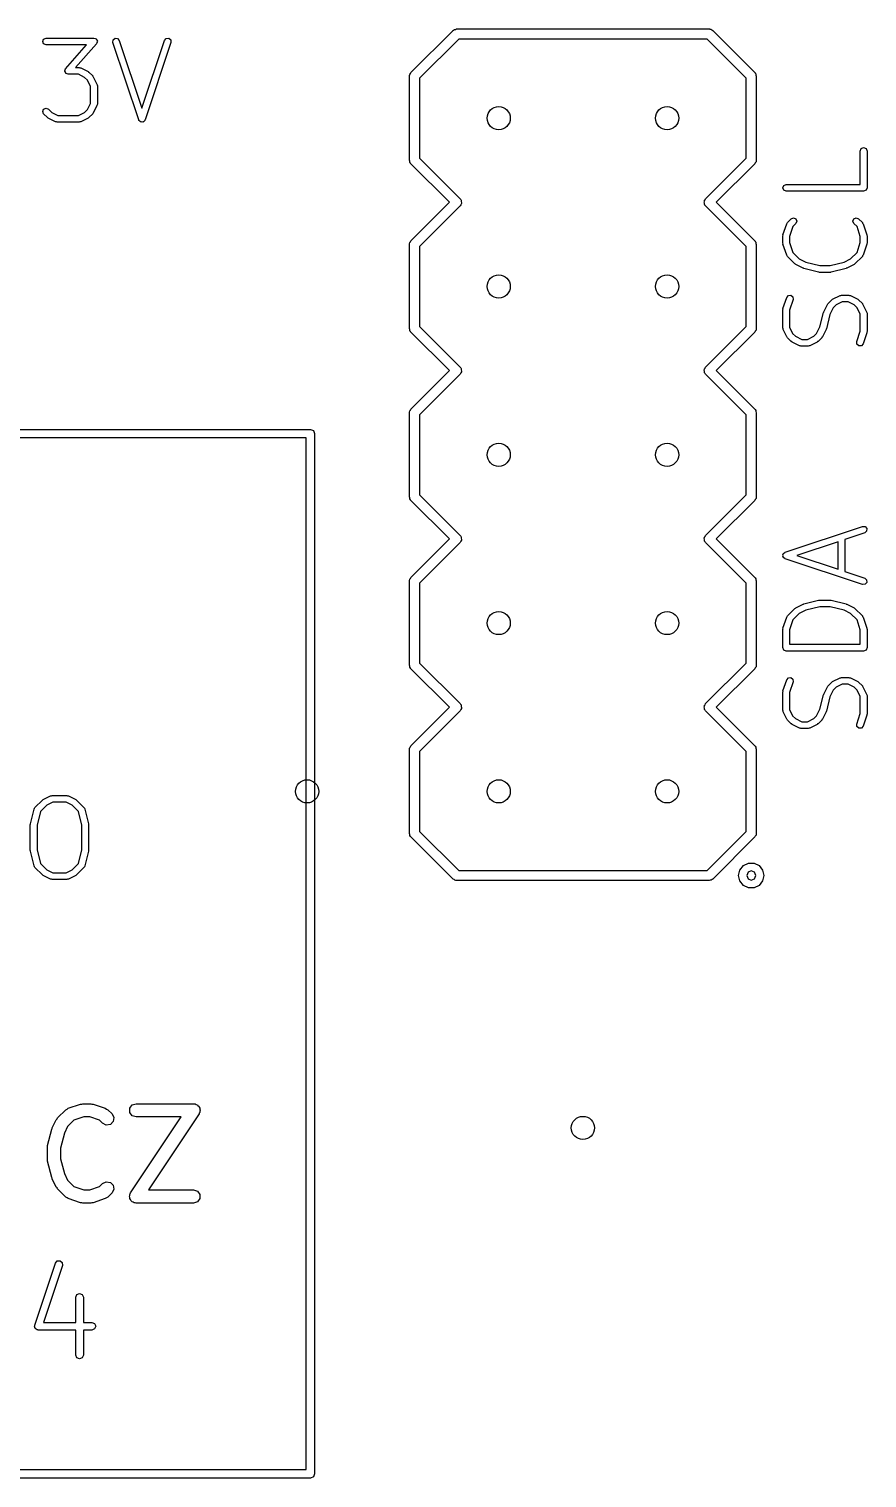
# Model space of a CAD drawing. Extents: x 5.27 to 6.42, y -4.94 to -3.36.
# Drawn here: x 5.918 to 6.415, y -4.942 to -4.081 of the extents above; entities that cross this region are included whole.
import ezdxf

# ---------------------------------------------------------------- set-up
doc = ezdxf.new("R2010")
doc.units = 0
doc.header["$MEASUREMENT"] = 0
doc.layers.add('BLACK', color=7, linetype='CONTINUOUS')

msp = doc.modelspace()

# ---------------------------------------------------------------- linework, layer by layer
at = {"layer": 'BLACK', "linetype": 'CONTINUOUS'}
for p, q in [((6.17088, -4.08122), (6.1715, -4.081)), ((6.1715, -4.081), (6.3215, -4.081)), ((6.3215, -4.081), (6.32168, -4.08103)), ((6.32168, -4.08103), (6.32176, -4.08101)), ((6.32176, -4.08101), (6.32188, -4.08107)), ((6.32188, -4.08107), (6.32253, -4.08118)), ((6.32253, -4.08118), (6.32303, -4.0816)), ((5.92567, -4.08841), (5.92625, -4.087)), ((5.92625, -4.08983), (5.92567, -4.08841)), ((5.92625, -4.087), (5.92767, -4.08641)), ((5.92767, -4.08641), (5.95614, -4.08641)), ((5.95765, -4.08973), (5.94522, -4.10394)), ((5.95614, -4.08641), (5.95679, -4.08668)), ((5.95679, -4.08668), (5.95746, -4.08691)), ((5.95746, -4.08691), (5.95749, -4.08697)), ((5.95749, -4.08697), (5.95756, -4.087)), ((5.95756, -4.087), (5.95783, -4.08765)), ((5.95787, -4.08906), (5.95765, -4.08973)), ((5.95783, -4.08765), (5.95814, -4.08828)), ((5.95814, -4.08841), (5.95787, -4.08906)), ((5.95814, -4.08828), (5.95812, -4.08835)), ((5.95812, -4.08835), (5.95814, -4.08841)), ((5.96739, -4.08904), (5.9675, -4.08752)), ((5.98272, -4.13504), (5.96739, -4.08904)), ((5.9675, -4.08752), (5.96865, -4.08652)), ((5.96865, -4.08652), (5.97018, -4.08662)), ((5.97018, -4.08662), (5.97118, -4.08778)), ((5.97118, -4.08778), (5.98462, -4.12809)), ((5.98462, -4.12809), (5.99806, -4.08778)), ((6.00185, -4.08904), (5.98652, -4.13504)), ((5.99806, -4.08778), (5.99906, -4.08662)), ((5.99906, -4.08662), (6.00059, -4.08652)), ((6.00059, -4.08652), (6.00174, -4.08752)), ((6.00174, -4.08752), (6.00185, -4.08904)), ((6.14438, -4.10688), (6.16938, -4.08188)), ((6.17274, -4.087), (6.1495, -4.11024)), ((6.16938, -4.08188), (6.16953, -4.08177)), ((6.16953, -4.08177), (6.16957, -4.0817)), ((6.16957, -4.0817), (6.1697, -4.08166)), ((6.1697, -4.08166), (6.17023, -4.08128)), ((6.17023, -4.08128), (6.17088, -4.08122)), ((6.32026, -4.087), (6.17274, -4.087)), ((6.3435, -4.11024), (6.32026, -4.087)), ((6.32303, -4.0816), (6.32362, -4.08188)), ((6.32362, -4.08188), (6.34862, -4.10688)), ((5.92767, -4.09041), (5.92625, -4.08983)), ((5.95174, -4.09041), (5.92767, -4.09041)), ((5.9393, -4.10462), (5.95174, -4.09041)), ((5.93881, -4.10594), (5.93908, -4.10529)), ((5.93884, -4.106), (5.93881, -4.10594)), ((5.93881, -4.10607), (5.93884, -4.106)), ((5.93913, -4.1067), (5.93881, -4.10607)), ((5.93908, -4.10529), (5.9393, -4.10462)), ((5.9394, -4.10735), (5.93913, -4.1067)), ((5.94522, -4.10394), (5.94738, -4.10394)), ((5.94738, -4.10394), (5.94781, -4.10411)), ((5.94781, -4.10411), (5.94828, -4.10415)), ((5.94828, -4.10415), (5.95266, -4.10634)), ((5.95266, -4.10634), (5.95287, -4.10659)), ((5.95287, -4.10659), (5.95318, -4.10671)), ((5.95318, -4.10671), (5.95537, -4.1089)), ((6.1441, -4.10747), (6.14438, -4.10688)), ((6.34862, -4.10688), (6.34873, -4.10703)), ((5.93946, -4.10738), (5.9394, -4.10735)), ((5.93949, -4.10744), (5.93946, -4.10738)), ((5.94016, -4.10767), (5.93949, -4.10744)), ((5.94081, -4.10794), (5.94016, -4.10767)), ((5.94691, -4.10794), (5.94081, -4.10794)), ((5.95058, -4.10977), (5.94691, -4.10794)), ((5.95231, -4.1115), (5.95058, -4.10977)), ((5.95414, -4.11517), (5.95231, -4.1115)), ((5.95414, -4.12518), (5.95414, -4.11517)), ((5.95537, -4.1089), (5.95549, -4.10921)), ((5.95549, -4.10921), (5.95574, -4.10942)), ((5.95574, -4.10942), (5.95793, -4.1138)), ((5.95793, -4.1138), (5.95797, -4.11427)), ((5.95797, -4.11427), (5.95814, -4.1147)), ((5.95814, -4.1147), (5.95814, -4.12565)), ((6.1435, -4.109), (6.14353, -4.10882)), ((6.1435, -4.159), (6.1435, -4.109)), ((6.14351, -4.10874), (6.14357, -4.10862)), ((6.14353, -4.10882), (6.14351, -4.10874)), ((6.14357, -4.10862), (6.14368, -4.10797)), ((6.14368, -4.10797), (6.1441, -4.10747)), ((6.1495, -4.11024), (6.1495, -4.15776)), ((6.3435, -4.15776), (6.3435, -4.11024)), ((6.34873, -4.10703), (6.3488, -4.10707)), ((6.3488, -4.10707), (6.34884, -4.1072)), ((6.34884, -4.1072), (6.34922, -4.10773)), ((6.34922, -4.10773), (6.34928, -4.10838)), ((6.34928, -4.10838), (6.3495, -4.109)), ((6.3495, -4.109), (6.3495, -4.159)), ((5.92567, -4.13003), (5.92625, -4.12862)), ((5.92625, -4.13145), (5.92567, -4.13003)), ((5.92625, -4.12862), (5.92767, -4.12803)), ((5.92844, -4.13364), (5.92625, -4.13145)), ((5.92767, -4.12803), (5.92908, -4.12862)), ((5.92908, -4.12862), (5.93104, -4.13058)), ((5.93104, -4.13058), (5.93471, -4.13241)), ((5.93471, -4.13241), (5.94691, -4.13241)), ((5.94691, -4.13241), (5.95058, -4.13058)), ((5.95058, -4.13058), (5.95231, -4.12885)), ((5.95231, -4.12885), (5.95414, -4.12518)), ((5.95537, -4.13145), (5.95318, -4.13364)), ((5.95549, -4.13114), (5.95537, -4.13145)), ((5.95574, -4.13093), (5.95549, -4.13114)), ((5.95793, -4.12654), (5.95574, -4.13093)), ((5.95797, -4.12608), (5.95793, -4.12654)), ((5.95814, -4.12565), (5.95797, -4.12608)), ((5.92875, -4.13376), (5.92844, -4.13364)), ((5.92896, -4.13401), (5.92875, -4.13376)), ((5.93334, -4.1362), (5.92896, -4.13401)), ((5.93381, -4.13623), (5.93334, -4.1362)), ((5.93424, -4.13641), (5.93381, -4.13623)), ((5.94738, -4.13641), (5.93424, -4.13641)), ((5.94781, -4.13623), (5.94738, -4.13641)), ((5.94828, -4.1362), (5.94781, -4.13623)), ((5.95266, -4.13401), (5.94828, -4.1362)), ((5.95287, -4.13376), (5.95266, -4.13401)), ((5.95318, -4.13364), (5.95287, -4.13376)), ((5.98282, -4.13516), (5.98272, -4.13504)), ((5.98283, -4.13531), (5.98282, -4.13516)), ((5.98331, -4.13572), (5.98283, -4.13531)), ((5.98373, -4.1362), (5.98331, -4.13572)), ((5.98387, -4.13621), (5.98373, -4.1362)), ((5.98399, -4.13631), (5.98387, -4.13621)), ((5.98462, -4.13626), (5.98399, -4.13631)), ((5.98525, -4.13631), (5.98462, -4.13626)), ((5.98536, -4.13621), (5.98525, -4.13631)), ((5.98551, -4.1362), (5.98536, -4.13621)), ((5.98593, -4.13572), (5.98551, -4.1362)), ((5.98641, -4.13531), (5.98593, -4.13572)), ((5.98642, -4.13516), (5.98641, -4.13531)), ((5.98652, -4.13504), (5.98642, -4.13516)), ((6.1495, -4.15776), (6.17362, -4.18188)), ((6.31938, -4.18188), (6.3435, -4.15776)), ((6.41123, -4.15351), (6.41182, -4.1521)), ((6.41123, -4.17342), (6.41123, -4.15351)), ((6.41182, -4.1521), (6.41323, -4.15151)), ((6.41323, -4.15151), (6.41465, -4.1521)), ((6.41465, -4.1521), (6.41523, -4.15351)), ((6.41523, -4.15351), (6.41523, -4.17542)), ((6.14372, -4.15962), (6.1435, -4.159)), ((6.14378, -4.16027), (6.14372, -4.15962)), ((6.14416, -4.1608), (6.14378, -4.16027)), ((6.1442, -4.16093), (6.14416, -4.1608)), ((6.14427, -4.16097), (6.1442, -4.16093)), ((6.14438, -4.16112), (6.14427, -4.16097)), ((6.16726, -4.184), (6.14438, -4.16112)), ((6.34862, -4.16112), (6.32574, -4.184)), ((6.3489, -4.16053), (6.34862, -4.16112)), ((6.34932, -4.16003), (6.3489, -4.16053)), ((6.34943, -4.15938), (6.34932, -4.16003)), ((6.34949, -4.15926), (6.34943, -4.15938)), ((6.3495, -4.159), (6.34947, -4.15918)), ((6.34947, -4.15918), (6.34949, -4.15926)), ((6.36523, -4.17542), (6.36582, -4.174)), ((6.36582, -4.17683), (6.36523, -4.17542)), ((6.36582, -4.174), (6.36723, -4.17342)), ((6.36723, -4.17342), (6.41123, -4.17342)), ((6.41523, -4.17542), (6.41465, -4.17683)), ((6.14438, -4.20688), (6.16726, -4.184)), ((6.17362, -4.18188), (6.17385, -4.1822)), ((6.17385, -4.1822), (6.17396, -4.18228)), ((6.17396, -4.18228), (6.17399, -4.18241)), ((6.17399, -4.18241), (6.17422, -4.18273)), ((6.17422, -4.18273), (6.17429, -4.18351)), ((6.17429, -4.18351), (6.17449, -4.18426)), ((6.17449, -4.18426), (6.17437, -4.18451)), ((6.31851, -4.18374), (6.31863, -4.18349)), ((6.31871, -4.18449), (6.31851, -4.18374)), ((6.3186, -4.18322), (6.31905, -4.18259)), ((6.31863, -4.18349), (6.3186, -4.18322)), ((6.31878, -4.18527), (6.31871, -4.18449)), ((6.31905, -4.18259), (6.31938, -4.18188)), ((6.32574, -4.184), (6.34862, -4.20688)), ((6.36723, -4.17742), (6.36582, -4.17683)), ((6.41323, -4.17742), (6.36723, -4.17742)), ((6.41465, -4.17683), (6.41323, -4.17742)), ((6.17362, -4.18612), (6.1495, -4.21024)), ((6.17395, -4.18541), (6.17362, -4.18612)), ((6.1744, -4.18478), (6.17395, -4.18541)), ((6.17437, -4.18451), (6.1744, -4.18478)), ((6.31901, -4.18559), (6.31878, -4.18527)), ((6.31904, -4.18572), (6.31901, -4.18559)), ((6.31915, -4.1858), (6.31904, -4.18572)), ((6.31938, -4.18612), (6.31915, -4.1858)), ((6.3435, -4.21024), (6.31938, -4.18612)), ((6.36534, -4.20326), (6.36753, -4.19669)), ((6.36753, -4.19669), (6.36783, -4.19634)), ((6.36783, -4.19634), (6.36801, -4.19591)), ((6.36801, -4.19591), (6.3702, -4.19372)), ((6.37117, -4.1984), (6.36923, -4.20422)), ((6.3702, -4.19372), (6.37161, -4.19313)), ((6.37303, -4.19655), (6.37117, -4.1984)), ((6.37161, -4.19313), (6.37303, -4.19372)), ((6.37303, -4.19372), (6.37361, -4.19513)), ((6.37361, -4.19513), (6.37303, -4.19655)), ((6.40685, -4.19513), (6.40744, -4.19372)), ((6.40744, -4.19655), (6.40685, -4.19513)), ((6.40744, -4.19372), (6.40885, -4.19313)), ((6.40929, -4.1984), (6.40744, -4.19655)), ((6.40885, -4.19313), (6.41027, -4.19372)), ((6.41123, -4.20422), (6.40929, -4.1984)), ((6.41027, -4.19372), (6.41246, -4.19591)), ((6.41246, -4.19591), (6.41263, -4.19634)), ((6.41263, -4.19634), (6.41294, -4.19669)), ((6.41294, -4.19669), (6.41513, -4.20326)), ((6.1435, -4.209), (6.14353, -4.20882)), ((6.1435, -4.259), (6.1435, -4.209)), ((6.14351, -4.20874), (6.14357, -4.20862)), ((6.14353, -4.20882), (6.14351, -4.20874)), ((6.14357, -4.20862), (6.14368, -4.20797)), ((6.14368, -4.20797), (6.1441, -4.20747)), ((6.1441, -4.20747), (6.14438, -4.20688)), ((6.1495, -4.21024), (6.1495, -4.25776)), ((6.3435, -4.25776), (6.3435, -4.21024)), ((6.34862, -4.20688), (6.34873, -4.20703)), ((6.34873, -4.20703), (6.3488, -4.20707)), ((6.3488, -4.20707), (6.34884, -4.2072)), ((6.34884, -4.2072), (6.34922, -4.20773)), ((6.34922, -4.20773), (6.34928, -4.20838)), ((6.34928, -4.20838), (6.3495, -4.209)), ((6.3495, -4.209), (6.3495, -4.259)), ((6.36523, -4.20389), (6.36536, -4.20359)), ((6.36523, -4.20827), (6.36523, -4.20389)), ((6.36536, -4.20858), (6.36523, -4.20827)), ((6.36536, -4.20359), (6.36534, -4.20326)), ((6.36534, -4.20891), (6.36536, -4.20858)), ((6.36753, -4.21548), (6.36534, -4.20891)), ((6.36923, -4.20422), (6.36923, -4.20795)), ((6.36923, -4.20795), (6.37117, -4.21377)), ((6.40929, -4.21377), (6.41123, -4.20795)), ((6.41123, -4.20795), (6.41123, -4.20422)), ((6.41513, -4.20891), (6.41294, -4.21548)), ((6.41513, -4.20326), (6.41511, -4.20359)), ((6.41511, -4.20359), (6.41523, -4.20389)), ((6.41523, -4.20827), (6.41511, -4.20858)), ((6.41511, -4.20858), (6.41513, -4.20891)), ((6.41523, -4.20389), (6.41523, -4.20827)), ((6.36783, -4.21583), (6.36753, -4.21548)), ((6.36801, -4.21626), (6.36783, -4.21583)), ((6.37239, -4.22064), (6.36801, -4.21626)), ((6.37117, -4.21377), (6.37499, -4.21758)), ((6.37499, -4.21758), (6.37888, -4.21953)), ((6.40158, -4.21953), (6.40548, -4.21758)), ((6.40548, -4.21758), (6.40929, -4.21377)), ((6.41246, -4.21626), (6.40808, -4.22064)), ((6.41263, -4.21583), (6.41246, -4.21626)), ((6.41294, -4.21548), (6.41263, -4.21583)), ((6.37269, -4.22077), (6.37239, -4.22064)), ((6.37291, -4.22102), (6.37269, -4.22077)), ((6.37729, -4.22321), (6.37291, -4.22102)), ((6.37752, -4.22322), (6.37729, -4.22321)), ((6.3777, -4.22336), (6.37752, -4.22322)), ((6.38646, -4.22555), (6.3777, -4.22336)), ((6.37888, -4.21953), (6.38719, -4.22161)), ((6.38671, -4.22551), (6.38646, -4.22555)), ((6.38695, -4.22561), (6.38671, -4.22551)), ((6.39352, -4.22561), (6.38695, -4.22561)), ((6.38719, -4.22161), (6.39327, -4.22161)), ((6.39327, -4.22161), (6.40158, -4.21953)), ((6.39375, -4.22551), (6.39352, -4.22561)), ((6.394, -4.22555), (6.39375, -4.22551)), ((6.40277, -4.22336), (6.394, -4.22555)), ((6.40295, -4.22322), (6.40277, -4.22336)), ((6.40317, -4.22321), (6.40295, -4.22322)), ((6.40756, -4.22102), (6.40317, -4.22321)), ((6.40777, -4.22077), (6.40756, -4.22102)), ((6.40808, -4.22064), (6.40777, -4.22077)), ((6.36534, -4.24707), (6.36753, -4.2405)), ((6.36753, -4.2405), (6.36853, -4.23934)), ((6.36853, -4.23934), (6.37006, -4.23923)), ((6.37132, -4.24176), (6.36923, -4.24803)), ((6.37006, -4.23923), (6.37121, -4.24024)), ((6.37121, -4.24024), (6.37132, -4.24176)), ((6.38954, -4.249), (6.39173, -4.24462)), ((6.39173, -4.24462), (6.39198, -4.2444)), ((6.39198, -4.2444), (6.3921, -4.2441)), ((6.3921, -4.2441), (6.39429, -4.24191)), ((6.39429, -4.24191), (6.3946, -4.24178)), ((6.3946, -4.24178), (6.39481, -4.24153)), ((6.39481, -4.24153), (6.3992, -4.23934)), ((6.40056, -4.24313), (6.39689, -4.24497)), ((6.3992, -4.23934), (6.39966, -4.23931)), ((6.39966, -4.23931), (6.40009, -4.23913)), ((6.40009, -4.23913), (6.40447, -4.23913)), ((6.404, -4.24313), (6.40056, -4.24313)), ((6.40767, -4.24497), (6.404, -4.24313)), ((6.40447, -4.23913), (6.4049, -4.23931)), ((6.4049, -4.23931), (6.40536, -4.23934)), ((6.40536, -4.23934), (6.40975, -4.24153)), ((6.40975, -4.24153), (6.40996, -4.24178)), ((6.40996, -4.24178), (6.41027, -4.24191)), ((6.41027, -4.24191), (6.41246, -4.2441)), ((6.41246, -4.2441), (6.41258, -4.2444)), ((6.41258, -4.2444), (6.41283, -4.24462)), ((6.41283, -4.24462), (6.41502, -4.249)), ((6.36523, -4.2477), (6.36536, -4.2474)), ((6.36523, -4.25866), (6.36523, -4.2477)), ((6.36536, -4.2474), (6.36534, -4.24707)), ((6.36923, -4.24803), (6.36923, -4.25818)), ((6.38725, -4.25796), (6.38939, -4.24941)), ((6.38939, -4.24941), (6.38952, -4.24923)), ((6.38952, -4.24923), (6.38954, -4.249)), ((6.39321, -4.25059), (6.39108, -4.25914)), ((6.39516, -4.2467), (6.39321, -4.25059)), ((6.39689, -4.24497), (6.39516, -4.2467)), ((6.4094, -4.2467), (6.40767, -4.24497)), ((6.41123, -4.25037), (6.4094, -4.2467)), ((6.41123, -4.26052), (6.41123, -4.25037)), ((6.41502, -4.249), (6.41505, -4.24946)), ((6.41505, -4.24946), (6.41523, -4.24989)), ((6.41523, -4.24989), (6.41523, -4.26085)), ((6.14372, -4.25962), (6.1435, -4.259)), ((6.14378, -4.26027), (6.14372, -4.25962)), ((6.14416, -4.2608), (6.14378, -4.26027)), ((6.1442, -4.26093), (6.14416, -4.2608)), ((6.14427, -4.26097), (6.1442, -4.26093)), ((6.14438, -4.26112), (6.14427, -4.26097)), ((6.16726, -4.284), (6.14438, -4.26112)), ((6.1495, -4.25776), (6.17362, -4.28188)), ((6.31938, -4.28188), (6.3435, -4.25776)), ((6.34862, -4.26112), (6.32574, -4.284)), ((6.3489, -4.26053), (6.34862, -4.26112)), ((6.34932, -4.26003), (6.3489, -4.26053)), ((6.34943, -4.25938), (6.34932, -4.26003)), ((6.34949, -4.25926), (6.34943, -4.25938)), ((6.3495, -4.259), (6.34947, -4.25918)), ((6.34947, -4.25918), (6.34949, -4.25926)), ((6.36541, -4.25909), (6.36523, -4.25866)), ((6.36544, -4.25955), (6.36541, -4.25909)), ((6.36763, -4.26393), (6.36544, -4.25955)), ((6.36923, -4.25818), (6.37107, -4.26185)), ((6.37107, -4.26185), (6.3728, -4.26358)), ((6.38357, -4.26358), (6.3853, -4.26185)), ((6.3853, -4.26185), (6.38725, -4.25796)), ((6.39093, -4.25955), (6.38874, -4.26393)), ((6.39094, -4.25932), (6.39093, -4.25955)), ((6.39108, -4.25914), (6.39094, -4.25932)), ((6.40914, -4.26678), (6.41123, -4.26052)), ((6.41513, -4.26148), (6.41294, -4.26805)), ((6.41523, -4.26085), (6.41511, -4.26115)), ((6.41511, -4.26115), (6.41513, -4.26148)), ((6.36788, -4.26415), (6.36763, -4.26393)), ((6.36801, -4.26445), (6.36788, -4.26415)), ((6.3702, -4.26664), (6.36801, -4.26445)), ((6.3705, -4.26677), (6.3702, -4.26664)), ((6.37072, -4.26702), (6.3705, -4.26677)), ((6.3751, -4.26921), (6.37072, -4.26702)), ((6.3728, -4.26358), (6.37647, -4.26542)), ((6.37556, -4.26924), (6.3751, -4.26921)), ((6.37599, -4.26942), (6.37556, -4.26924)), ((6.38038, -4.26942), (6.37599, -4.26942)), ((6.37647, -4.26542), (6.3799, -4.26542)), ((6.3799, -4.26542), (6.38357, -4.26358)), ((6.38081, -4.26924), (6.38038, -4.26942)), ((6.38127, -4.26921), (6.38081, -4.26924)), ((6.38565, -4.26702), (6.38127, -4.26921)), ((6.38587, -4.26677), (6.38565, -4.26702)), ((6.38617, -4.26664), (6.38587, -4.26677)), ((6.38836, -4.26445), (6.38617, -4.26664)), ((6.38849, -4.26415), (6.38836, -4.26445)), ((6.38874, -4.26393), (6.38849, -4.26415)), ((6.40925, -4.26831), (6.40914, -4.26678)), ((6.41041, -4.26931), (6.40925, -4.26831)), ((6.41194, -4.26921), (6.41041, -4.26931)), ((6.41294, -4.26805), (6.41194, -4.26921)), ((6.14438, -4.30688), (6.16726, -4.284)), ((6.17362, -4.28612), (6.1495, -4.31024)), ((6.17362, -4.28188), (6.17385, -4.2822)), ((6.17395, -4.28541), (6.17362, -4.28612)), ((6.17385, -4.2822), (6.17396, -4.28228)), ((6.1744, -4.28478), (6.17395, -4.28541)), ((6.17396, -4.28228), (6.17399, -4.28241)), ((6.17399, -4.28241), (6.17422, -4.28273)), ((6.17422, -4.28273), (6.17429, -4.28351)), ((6.17429, -4.28351), (6.17449, -4.28426)), ((6.17449, -4.28426), (6.17437, -4.28451)), ((6.17437, -4.28451), (6.1744, -4.28478)), ((6.31851, -4.28374), (6.31863, -4.28349)), ((6.31871, -4.28449), (6.31851, -4.28374)), ((6.3186, -4.28322), (6.31905, -4.28259)), ((6.31863, -4.28349), (6.3186, -4.28322)), ((6.31878, -4.28527), (6.31871, -4.28449)), ((6.31901, -4.28559), (6.31878, -4.28527)), ((6.31904, -4.28572), (6.31901, -4.28559)), ((6.31915, -4.2858), (6.31904, -4.28572)), ((6.31905, -4.28259), (6.31938, -4.28188)), ((6.31938, -4.28612), (6.31915, -4.2858)), ((6.3435, -4.31024), (6.31938, -4.28612)), ((6.32574, -4.284), (6.34862, -4.30688)), ((6.1435, -4.309), (6.14353, -4.30882)), ((6.1435, -4.359), (6.1435, -4.309)), ((6.14351, -4.30874), (6.14357, -4.30862)), ((6.14353, -4.30882), (6.14351, -4.30874)), ((6.14357, -4.30862), (6.14368, -4.30797)), ((6.14368, -4.30797), (6.1441, -4.30747)), ((6.1441, -4.30747), (6.14438, -4.30688)), ((6.1495, -4.31024), (6.1495, -4.35776)), ((6.3435, -4.35776), (6.3435, -4.31024)), ((6.34862, -4.30688), (6.34873, -4.30703)), ((6.34873, -4.30703), (6.3488, -4.30707)), ((6.3488, -4.30707), (6.34884, -4.3072)), ((6.34884, -4.3072), (6.34922, -4.30773)), ((6.34922, -4.30773), (6.34928, -4.30838)), ((6.34928, -4.30838), (6.3495, -4.309)), ((6.3495, -4.309), (6.3495, -4.359)), ((5.60831, -4.3189), (6.08469, -4.3189)), ((6.08469, -4.3189), (6.08646, -4.31963)), ((6.08646, -4.31963), (6.08719, -4.3214)), ((6.08719, -4.3214), (6.08719, -4.93951)), ((6.08219, -4.3239), (5.61081, -4.3239)), ((6.08219, -4.93701), (6.08219, -4.3239)), ((6.14372, -4.35962), (6.1435, -4.359)), ((6.14378, -4.36027), (6.14372, -4.35962)), ((6.14416, -4.3608), (6.14378, -4.36027)), ((6.1442, -4.36093), (6.14416, -4.3608)), ((6.14427, -4.36097), (6.1442, -4.36093)), ((6.14438, -4.36112), (6.14427, -4.36097)), ((6.16726, -4.384), (6.14438, -4.36112)), ((6.1495, -4.35776), (6.17362, -4.38188)), ((6.31938, -4.38188), (6.3435, -4.35776)), ((6.34862, -4.36112), (6.32574, -4.384)), ((6.3489, -4.36053), (6.34862, -4.36112)), ((6.34932, -4.36003), (6.3489, -4.36053)), ((6.34943, -4.35938), (6.34932, -4.36003)), ((6.34949, -4.35926), (6.34943, -4.35938)), ((6.3495, -4.359), (6.34947, -4.35918)), ((6.34947, -4.35918), (6.34949, -4.35926)), ((6.17362, -4.38188), (6.17385, -4.3822)), ((6.17385, -4.3822), (6.17396, -4.38228)), ((6.17396, -4.38228), (6.17399, -4.38241)), ((6.17399, -4.38241), (6.17422, -4.38273)), ((6.31905, -4.38259), (6.31938, -4.38188)), ((6.3666, -4.39195), (6.4126, -4.37662)), ((6.41386, -4.38041), (6.40209, -4.38434)), ((6.4126, -4.37662), (6.41413, -4.37672)), ((6.41502, -4.37941), (6.41386, -4.38041)), ((6.41413, -4.37672), (6.41513, -4.37788)), ((6.41513, -4.37788), (6.41502, -4.37941)), ((6.14438, -4.40688), (6.16726, -4.384)), ((6.17362, -4.38612), (6.1495, -4.41024)), ((6.17395, -4.38541), (6.17362, -4.38612)), ((6.1744, -4.38478), (6.17395, -4.38541)), ((6.17422, -4.38273), (6.17429, -4.38351)), ((6.17429, -4.38351), (6.17449, -4.38426)), ((6.17449, -4.38426), (6.17437, -4.38451)), ((6.17437, -4.38451), (6.1744, -4.38478)), ((6.31851, -4.38374), (6.31863, -4.38349)), ((6.31871, -4.38449), (6.31851, -4.38374)), ((6.3186, -4.38322), (6.31905, -4.38259)), ((6.31863, -4.38349), (6.3186, -4.38322)), ((6.31878, -4.38527), (6.31871, -4.38449)), ((6.31901, -4.38559), (6.31878, -4.38527)), ((6.31904, -4.38572), (6.31901, -4.38559)), ((6.31915, -4.3858), (6.31904, -4.38572)), ((6.31938, -4.38612), (6.31915, -4.3858)), ((6.3435, -4.41024), (6.31938, -4.38612)), ((6.32574, -4.384), (6.34862, -4.40688)), ((6.39809, -4.38567), (6.37356, -4.39385)), ((6.39809, -4.40202), (6.39809, -4.38567)), ((6.40209, -4.38434), (6.40209, -4.40336)), ((6.36534, -4.39321), (6.36543, -4.3931)), ((6.36538, -4.39385), (6.36534, -4.39321)), ((6.36534, -4.39448), (6.36538, -4.39385)), ((6.36543, -4.39459), (6.36534, -4.39448)), ((6.36543, -4.3931), (6.36544, -4.39295)), ((6.36544, -4.39474), (6.36543, -4.39459)), ((6.36544, -4.39295), (6.36592, -4.39254)), ((6.36592, -4.39516), (6.36544, -4.39474)), ((6.36592, -4.39254), (6.36634, -4.39206)), ((6.36634, -4.39563), (6.36592, -4.39516)), ((6.36634, -4.39206), (6.36649, -4.39205)), ((6.36649, -4.39565), (6.36634, -4.39563)), ((6.36649, -4.39205), (6.3666, -4.39195)), ((6.3666, -4.39574), (6.36649, -4.39565)), ((6.4126, -4.41108), (6.3666, -4.39574)), ((6.37356, -4.39385), (6.39809, -4.40202)), ((6.14357, -4.40862), (6.14368, -4.40797)), ((6.14368, -4.40797), (6.1441, -4.40747)), ((6.1441, -4.40747), (6.14438, -4.40688)), ((6.34862, -4.40688), (6.34873, -4.40703)), ((6.34873, -4.40703), (6.3488, -4.40707)), ((6.3488, -4.40707), (6.34884, -4.4072)), ((6.34884, -4.4072), (6.34922, -4.40773)), ((6.34922, -4.40773), (6.34928, -4.40838)), ((6.40209, -4.40336), (6.41386, -4.40728)), ((6.41386, -4.40728), (6.41502, -4.40828)), ((6.41502, -4.40828), (6.41513, -4.40981)), ((6.1435, -4.409), (6.14353, -4.40882)), ((6.1435, -4.459), (6.1435, -4.409)), ((6.14351, -4.40874), (6.14357, -4.40862)), ((6.14353, -4.40882), (6.14351, -4.40874)), ((6.1495, -4.41024), (6.1495, -4.45776)), ((6.3435, -4.45776), (6.3435, -4.41024)), ((6.34928, -4.40838), (6.3495, -4.409)), ((6.3495, -4.409), (6.3495, -4.459)), ((6.41413, -4.41097), (6.4126, -4.41108)), ((6.41513, -4.40981), (6.41413, -4.41097)), ((6.36801, -4.42967), (6.37239, -4.42529)), ((6.37239, -4.42529), (6.37269, -4.42516)), ((6.37269, -4.42516), (6.37291, -4.42491)), ((6.37291, -4.42491), (6.37729, -4.42272)), ((6.37729, -4.42272), (6.37752, -4.42271)), ((6.37752, -4.42271), (6.3777, -4.42257)), ((6.3777, -4.42257), (6.38646, -4.42038)), ((6.38719, -4.42432), (6.37888, -4.4264)), ((6.38646, -4.42038), (6.38671, -4.42042)), ((6.38671, -4.42042), (6.38695, -4.42032)), ((6.38695, -4.42032), (6.39352, -4.42032)), ((6.39327, -4.42432), (6.38719, -4.42432)), ((6.40158, -4.4264), (6.39327, -4.42432)), ((6.39352, -4.42032), (6.39375, -4.42042)), ((6.39375, -4.42042), (6.394, -4.42038)), ((6.394, -4.42038), (6.40277, -4.42257)), ((6.40277, -4.42257), (6.40295, -4.42271)), ((6.40295, -4.42271), (6.40317, -4.42272)), ((6.40317, -4.42272), (6.40756, -4.42491)), ((6.40756, -4.42491), (6.40777, -4.42516)), ((6.40777, -4.42516), (6.40808, -4.42529)), ((6.40808, -4.42529), (6.41246, -4.42967)), ((6.36534, -4.43702), (6.36753, -4.43045)), ((6.36753, -4.43045), (6.36783, -4.4301)), ((6.36783, -4.4301), (6.36801, -4.42967)), ((6.37117, -4.43216), (6.36923, -4.43798)), ((6.37499, -4.42835), (6.37117, -4.43216)), ((6.37888, -4.4264), (6.37499, -4.42835)), ((6.40548, -4.42835), (6.40158, -4.4264)), ((6.40929, -4.43216), (6.40548, -4.42835)), ((6.41123, -4.43798), (6.40929, -4.43216)), ((6.41246, -4.42967), (6.41263, -4.4301)), ((6.41263, -4.4301), (6.41294, -4.43045)), ((6.41294, -4.43045), (6.41513, -4.43702)), ((6.36523, -4.43766), (6.36536, -4.43735)), ((6.36523, -4.44861), (6.36523, -4.43766)), ((6.36536, -4.43735), (6.36534, -4.43702)), ((6.36923, -4.43798), (6.36923, -4.44661)), ((6.41123, -4.44661), (6.41123, -4.43798)), ((6.41513, -4.43702), (6.41511, -4.43735)), ((6.41511, -4.43735), (6.41523, -4.43766)), ((6.41523, -4.43766), (6.41523, -4.44861)), ((6.36582, -4.45002), (6.36523, -4.44861)), ((6.36523, -4.44861), (6.36523, -4.44861)), ((6.36723, -4.45061), (6.36582, -4.45002)), ((6.41323, -4.45061), (6.36723, -4.45061)), ((6.36923, -4.44661), (6.41123, -4.44661)), ((6.41465, -4.45002), (6.41323, -4.45061)), ((6.41523, -4.44861), (6.41465, -4.45002)), ((6.14372, -4.45962), (6.1435, -4.459)), ((6.14378, -4.46027), (6.14372, -4.45962)), ((6.1495, -4.45776), (6.17362, -4.48188)), ((6.31938, -4.48188), (6.3435, -4.45776)), ((6.34932, -4.46003), (6.3489, -4.46053)), ((6.34943, -4.45938), (6.34932, -4.46003)), ((6.34949, -4.45926), (6.34943, -4.45938)), ((6.3495, -4.459), (6.34947, -4.45918)), ((6.34947, -4.45918), (6.34949, -4.45926)), ((6.14416, -4.4608), (6.14378, -4.46027)), ((6.1442, -4.46093), (6.14416, -4.4608)), ((6.14427, -4.46097), (6.1442, -4.46093)), ((6.14438, -4.46112), (6.14427, -4.46097)), ((6.16726, -4.484), (6.14438, -4.46112)), ((6.34862, -4.46112), (6.32574, -4.484)), ((6.3489, -4.46053), (6.34862, -4.46112)), ((6.36534, -4.47426), (6.36753, -4.46769)), ((6.36753, -4.46769), (6.36853, -4.46653)), ((6.36853, -4.46653), (6.37006, -4.46642)), ((6.37006, -4.46642), (6.37121, -4.46743)), ((6.37121, -4.46743), (6.37132, -4.46895)), ((6.39481, -4.46872), (6.3992, -4.46653)), ((6.3992, -4.46653), (6.39966, -4.4665)), ((6.39966, -4.4665), (6.40009, -4.46632)), ((6.40009, -4.46632), (6.40447, -4.46632)), ((6.40447, -4.46632), (6.4049, -4.4665)), ((6.4049, -4.4665), (6.40536, -4.46653)), ((6.40536, -4.46653), (6.40975, -4.46872)), ((6.36523, -4.47489), (6.36536, -4.47459)), ((6.36523, -4.48585), (6.36523, -4.47489)), ((6.36536, -4.47459), (6.36534, -4.47426)), ((6.37132, -4.46895), (6.36923, -4.47522)), ((6.36923, -4.47522), (6.36923, -4.48537)), ((6.38725, -4.48515), (6.38939, -4.4766)), ((6.38939, -4.4766), (6.38952, -4.47642)), ((6.38952, -4.47642), (6.38954, -4.47619)), ((6.38954, -4.47619), (6.39173, -4.47181)), ((6.39173, -4.47181), (6.39198, -4.47159)), ((6.39198, -4.47159), (6.3921, -4.47129)), ((6.3921, -4.47129), (6.39429, -4.4691)), ((6.39516, -4.47389), (6.39321, -4.47778)), ((6.39429, -4.4691), (6.3946, -4.46897)), ((6.3946, -4.46897), (6.39481, -4.46872)), ((6.39689, -4.47216), (6.39516, -4.47389)), ((6.40056, -4.47032), (6.39689, -4.47216)), ((6.404, -4.47032), (6.40056, -4.47032)), ((6.40767, -4.47216), (6.404, -4.47032)), ((6.4094, -4.47389), (6.40767, -4.47216)), ((6.41123, -4.47756), (6.4094, -4.47389)), ((6.40975, -4.46872), (6.40996, -4.46897)), ((6.40996, -4.46897), (6.41027, -4.4691)), ((6.41027, -4.4691), (6.41246, -4.47129)), ((6.41246, -4.47129), (6.41258, -4.47159)), ((6.41258, -4.47159), (6.41283, -4.47181)), ((6.41283, -4.47181), (6.41502, -4.47619)), ((6.41502, -4.47619), (6.41505, -4.47665)), ((6.41505, -4.47665), (6.41523, -4.47708)), ((6.41523, -4.47708), (6.41523, -4.48804)), ((6.14438, -4.50688), (6.16726, -4.484)), ((6.17362, -4.48188), (6.17385, -4.4822)), ((6.17395, -4.48541), (6.17362, -4.48612)), ((6.17385, -4.4822), (6.17396, -4.48228)), ((6.1744, -4.48478), (6.17395, -4.48541)), ((6.17396, -4.48228), (6.17399, -4.48241)), ((6.17399, -4.48241), (6.17422, -4.48273)), ((6.17422, -4.48273), (6.17429, -4.48351)), ((6.17429, -4.48351), (6.17449, -4.48426)), ((6.17449, -4.48426), (6.17437, -4.48451)), ((6.17437, -4.48451), (6.1744, -4.48478)), ((6.31851, -4.48374), (6.31863, -4.48349)), ((6.31871, -4.48449), (6.31851, -4.48374)), ((6.3186, -4.48322), (6.31905, -4.48259)), ((6.31863, -4.48349), (6.3186, -4.48322)), ((6.31878, -4.48527), (6.31871, -4.48449)), ((6.31901, -4.48559), (6.31878, -4.48527)), ((6.31904, -4.48572), (6.31901, -4.48559)), ((6.31915, -4.4858), (6.31904, -4.48572)), ((6.31905, -4.48259), (6.31938, -4.48188)), ((6.31938, -4.48612), (6.31915, -4.4858)), ((6.32574, -4.484), (6.34862, -4.50688)), ((6.36541, -4.48628), (6.36523, -4.48585)), ((6.36923, -4.48537), (6.37107, -4.48904)), ((6.3853, -4.48904), (6.38725, -4.48515)), ((6.39321, -4.47778), (6.39108, -4.48633)), ((6.41123, -4.48771), (6.41123, -4.47756)), ((6.17362, -4.48612), (6.1495, -4.51024)), ((6.3435, -4.51024), (6.31938, -4.48612)), ((6.36544, -4.48674), (6.36541, -4.48628)), ((6.36763, -4.49112), (6.36544, -4.48674)), ((6.36788, -4.49134), (6.36763, -4.49112)), ((6.36801, -4.49164), (6.36788, -4.49134)), ((6.3702, -4.49383), (6.36801, -4.49164)), ((6.3705, -4.49396), (6.3702, -4.49383)), ((6.37072, -4.49421), (6.3705, -4.49396)), ((6.3751, -4.4964), (6.37072, -4.49421)), ((6.37107, -4.48904), (6.3728, -4.49077)), ((6.3728, -4.49077), (6.37647, -4.49261)), ((6.37647, -4.49261), (6.3799, -4.49261)), ((6.3799, -4.49261), (6.38357, -4.49077)), ((6.38565, -4.49421), (6.38127, -4.4964)), ((6.38357, -4.49077), (6.3853, -4.48904)), ((6.38587, -4.49396), (6.38565, -4.49421)), ((6.38617, -4.49383), (6.38587, -4.49396)), ((6.38836, -4.49164), (6.38617, -4.49383)), ((6.38849, -4.49134), (6.38836, -4.49164)), ((6.38874, -4.49112), (6.38849, -4.49134)), ((6.39093, -4.48674), (6.38874, -4.49112)), ((6.39094, -4.48651), (6.39093, -4.48674)), ((6.39108, -4.48633), (6.39094, -4.48651)), ((6.40914, -4.49398), (6.41123, -4.48771)), ((6.40925, -4.4955), (6.40914, -4.49398)), ((6.41513, -4.48867), (6.41294, -4.49524)), ((6.41523, -4.48804), (6.41511, -4.48834)), ((6.41511, -4.48834), (6.41513, -4.48867)), ((6.37556, -4.49643), (6.3751, -4.4964)), ((6.37599, -4.49661), (6.37556, -4.49643)), ((6.38038, -4.49661), (6.37599, -4.49661)), ((6.38081, -4.49643), (6.38038, -4.49661)), ((6.38127, -4.4964), (6.38081, -4.49643)), ((6.41041, -4.49651), (6.40925, -4.4955)), ((6.41194, -4.4964), (6.41041, -4.49651)), ((6.41294, -4.49524), (6.41194, -4.4964)), ((6.1435, -4.509), (6.14353, -4.50882)), ((6.1435, -4.559), (6.1435, -4.509)), ((6.14351, -4.50874), (6.14357, -4.50862)), ((6.14353, -4.50882), (6.14351, -4.50874)), ((6.14357, -4.50862), (6.14368, -4.50797)), ((6.14368, -4.50797), (6.1441, -4.50747)), ((6.1441, -4.50747), (6.14438, -4.50688)), ((6.1495, -4.51024), (6.1495, -4.55776)), ((6.3435, -4.55776), (6.3435, -4.51024)), ((6.34862, -4.50688), (6.34873, -4.50703)), ((6.34873, -4.50703), (6.3488, -4.50707)), ((6.3488, -4.50707), (6.34884, -4.5072)), ((6.34884, -4.5072), (6.34922, -4.50773)), ((6.34922, -4.50773), (6.34928, -4.50838)), ((6.34928, -4.50838), (6.3495, -4.509)), ((6.3495, -4.509), (6.3495, -4.559)), ((5.92599, -4.53881), (5.93037, -4.53662)), ((5.93037, -4.53662), (5.93083, -4.53659)), ((5.93083, -4.53659), (5.93126, -4.53641)), ((5.93126, -4.53641), (5.94002, -4.53641)), ((5.94002, -4.53641), (5.94045, -4.53659)), ((5.94045, -4.53659), (5.94092, -4.53662)), ((5.94092, -4.53662), (5.9453, -4.53881)), ((5.91837, -4.55326), (5.92056, -4.5445)), ((5.92056, -4.5445), (5.92088, -4.54407)), ((5.92088, -4.54407), (5.92109, -4.54357)), ((5.92109, -4.54357), (5.92547, -4.53919)), ((5.92431, -4.54601), (5.92231, -4.55399)), ((5.92807, -4.54225), (5.92431, -4.54601)), ((5.92547, -4.53919), (5.92577, -4.53906)), ((5.92577, -4.53906), (5.92599, -4.53881)), ((5.93173, -4.54041), (5.92807, -4.54225)), ((5.93955, -4.54041), (5.93173, -4.54041)), ((5.94322, -4.54225), (5.93955, -4.54041)), ((5.94698, -4.54601), (5.94322, -4.54225)), ((5.9453, -4.53881), (5.94552, -4.53906)), ((5.94552, -4.53906), (5.94582, -4.53919)), ((5.94582, -4.53919), (5.9502, -4.54357)), ((5.94898, -4.55399), (5.94698, -4.54601)), ((5.9502, -4.54357), (5.95041, -4.54407)), ((5.95041, -4.54407), (5.95073, -4.5445)), ((5.95073, -4.5445), (5.95292, -4.55326)), ((5.91831, -4.55375), (5.91841, -4.55351)), ((5.91831, -4.56908), (5.91831, -4.55375)), ((5.91841, -4.55351), (5.91837, -4.55326)), ((5.92231, -4.55399), (5.92231, -4.56883)), ((5.94898, -4.56883), (5.94898, -4.55399)), ((5.95292, -4.55326), (5.95288, -4.55351)), ((5.95288, -4.55351), (5.95298, -4.55375)), ((5.95298, -4.55375), (5.95298, -4.56908)), ((6.14372, -4.55962), (6.1435, -4.559)), ((6.14378, -4.56027), (6.14372, -4.55962)), ((6.14416, -4.5608), (6.14378, -4.56027)), ((6.1442, -4.56093), (6.14416, -4.5608)), ((6.14427, -4.56097), (6.1442, -4.56093)), ((6.14438, -4.56112), (6.14427, -4.56097)), ((6.16938, -4.58612), (6.14438, -4.56112)), ((6.1495, -4.55776), (6.17274, -4.581)), ((6.32026, -4.581), (6.3435, -4.55776)), ((6.34862, -4.56112), (6.32362, -4.58612)), ((6.3489, -4.56053), (6.34862, -4.56112)), ((6.34932, -4.56003), (6.3489, -4.56053)), ((6.34943, -4.55938), (6.34932, -4.56003)), ((6.34949, -4.55926), (6.34943, -4.55938)), ((6.3495, -4.559), (6.34947, -4.55918)), ((6.34947, -4.55918), (6.34949, -4.55926)), ((5.91841, -4.56931), (5.91831, -4.56908)), ((5.91837, -4.56956), (5.91841, -4.56931)), ((5.92056, -4.57833), (5.91837, -4.56956)), ((5.92231, -4.56883), (5.92431, -4.57682)), ((5.94698, -4.57682), (5.94898, -4.56883)), ((5.95292, -4.56956), (5.95073, -4.57833)), ((5.95298, -4.56908), (5.95288, -4.56931)), ((5.95288, -4.56931), (5.95292, -4.56956)), ((5.92088, -4.57876), (5.92056, -4.57833)), ((5.92109, -4.57926), (5.92088, -4.57876)), ((5.92547, -4.58364), (5.92109, -4.57926)), ((5.92431, -4.57682), (5.92807, -4.58058)), ((5.94322, -4.58058), (5.94698, -4.57682)), ((5.9502, -4.57926), (5.94582, -4.58364)), ((5.95041, -4.57876), (5.9502, -4.57926)), ((5.95073, -4.57833), (5.95041, -4.57876)), ((6.33974, -4.58075), (6.34182, -4.57814)), ((6.34182, -4.57814), (6.34483, -4.57669)), ((6.34483, -4.57669), (6.34817, -4.57669)), ((6.34817, -4.57669), (6.35118, -4.57814)), ((6.35118, -4.57814), (6.35326, -4.58075)), ((5.92577, -4.58376), (5.92547, -4.58364)), ((5.92599, -4.58401), (5.92577, -4.58376)), ((5.93037, -4.5862), (5.92599, -4.58401)), ((5.92807, -4.58058), (5.93173, -4.58241)), ((5.93083, -4.58623), (5.93037, -4.5862)), ((5.93126, -4.58641), (5.93083, -4.58623)), ((5.94002, -4.58641), (5.93126, -4.58641)), ((5.93173, -4.58241), (5.93955, -4.58241)), ((5.93955, -4.58241), (5.94322, -4.58058)), ((5.94045, -4.58623), (5.94002, -4.58641)), ((5.94092, -4.5862), (5.94045, -4.58623)), ((5.9453, -4.58401), (5.94092, -4.5862)), ((5.94552, -4.58376), (5.9453, -4.58401)), ((5.94582, -4.58364), (5.94552, -4.58376)), ((6.16997, -4.5864), (6.16938, -4.58612)), ((6.17047, -4.58682), (6.16997, -4.5864)), ((6.17112, -4.58693), (6.17047, -4.58682)), ((6.17124, -4.58699), (6.17112, -4.58693)), ((6.17132, -4.58697), (6.17124, -4.58699)), ((6.1715, -4.587), (6.17132, -4.58697)), ((6.3215, -4.587), (6.1715, -4.587)), ((6.17274, -4.581), (6.32026, -4.581)), ((6.32212, -4.58678), (6.3215, -4.587)), ((6.32277, -4.58672), (6.32212, -4.58678)), ((6.3233, -4.58634), (6.32277, -4.58672)), ((6.32343, -4.5863), (6.3233, -4.58634)), ((6.32347, -4.58623), (6.32343, -4.5863)), ((6.32362, -4.58612), (6.32347, -4.58623)), ((6.339, -4.584), (6.33974, -4.58075)), ((6.33974, -4.58725), (6.339, -4.584)), ((6.34182, -4.58986), (6.33974, -4.58725)), ((6.34459, -4.58209), (6.34379, -4.584)), ((6.34379, -4.584), (6.34459, -4.58591)), ((6.3465, -4.58129), (6.34459, -4.58209)), ((6.34459, -4.58591), (6.3465, -4.58671)), ((6.34841, -4.58209), (6.3465, -4.58129)), ((6.3465, -4.58671), (6.34841, -4.58591)), ((6.34921, -4.584), (6.34841, -4.58209)), ((6.34841, -4.58591), (6.34921, -4.584)), ((6.35326, -4.58725), (6.35118, -4.58986)), ((6.35326, -4.58075), (6.354, -4.584)), ((6.354, -4.584), (6.35326, -4.58725)), ((6.34483, -4.59131), (6.34182, -4.58986)), ((6.34817, -4.59131), (6.34483, -4.59131)), ((6.35118, -4.58986), (6.34817, -4.59131)), ((5.93448, -4.72806), (5.93936, -4.72318)), ((5.93936, -4.72318), (5.94017, -4.72277)), ((5.94017, -4.72277), (5.9409, -4.72223)), ((5.9409, -4.72223), (5.94821, -4.71979)), ((5.94821, -4.71979), (5.94885, -4.71979)), ((5.94885, -4.71979), (5.94945, -4.71959)), ((5.94945, -4.71959), (5.95433, -4.71959)), ((5.95433, -4.71959), (5.95494, -4.71979)), ((5.95494, -4.71979), (5.95557, -4.71979)), ((5.95557, -4.71979), (5.96288, -4.72223)), ((5.96288, -4.72223), (5.96362, -4.72277)), ((5.96362, -4.72277), (5.96442, -4.72318)), ((5.96442, -4.72318), (5.96686, -4.72562)), ((5.96686, -4.72562), (5.96797, -4.72779)), ((5.97739, -4.72231), (5.97882, -4.72034)), ((5.97739, -4.72474), (5.97739, -4.72231)), ((5.97882, -4.72671), (5.97739, -4.72474)), ((5.97882, -4.72034), (5.98114, -4.71959)), ((5.98114, -4.72746), (5.97882, -4.72671)), ((5.98114, -4.71959), (6.01526, -4.71959)), ((6.01853, -4.72571), (5.98849, -4.77077)), ((6.01526, -4.71959), (6.01578, -4.71976)), ((6.01578, -4.71976), (6.01632, -4.71974)), ((6.01632, -4.71974), (6.01691, -4.72013)), ((6.01691, -4.72013), (6.01757, -4.72034)), ((6.01757, -4.72034), (6.01789, -4.72078)), ((6.01789, -4.72078), (6.01835, -4.72109)), ((6.01835, -4.72109), (6.01859, -4.72174)), ((6.01868, -4.72519), (6.01853, -4.72571)), ((6.01859, -4.72174), (6.019, -4.72231)), ((6.019, -4.72474), (6.01868, -4.72519)), ((6.019, -4.72231), (6.019, -4.72286)), ((6.019, -4.72286), (6.01919, -4.72337)), ((6.01919, -4.72337), (6.019, -4.72404)), ((6.019, -4.72404), (6.019, -4.72474)), ((5.92857, -4.74451), (5.93101, -4.73476)), ((5.93101, -4.73476), (5.93124, -4.73439)), ((5.93124, -4.73439), (5.93131, -4.73395)), ((5.93131, -4.73395), (5.93375, -4.72908)), ((5.93375, -4.72908), (5.93419, -4.72862)), ((5.93419, -4.72862), (5.93448, -4.72806)), ((5.9405, -4.73317), (5.93855, -4.73709)), ((5.94427, -4.72941), (5.9405, -4.73317)), ((5.95009, -4.72746), (5.94427, -4.72941)), ((5.95369, -4.72746), (5.95009, -4.72746)), ((5.95951, -4.72941), (5.95369, -4.72746)), ((5.96129, -4.73119), (5.95951, -4.72941)), ((5.96346, -4.73229), (5.96129, -4.73119)), ((5.96586, -4.73191), (5.96346, -4.73229)), ((5.96758, -4.73019), (5.96586, -4.73191)), ((5.96797, -4.72779), (5.96758, -4.73019)), ((5.97786, -4.77252), (6.0079, -4.72746)), ((6.0079, -4.72746), (5.98114, -4.72746)), ((5.93855, -4.73709), (5.93633, -4.74595)), ((5.92846, -4.74546), (5.92861, -4.745)), ((5.92846, -4.75277), (5.92846, -4.74546)), ((5.92861, -4.75324), (5.92846, -4.75277)), ((5.92861, -4.745), (5.92857, -4.74451)), ((5.93633, -4.74595), (5.93633, -4.75229)), ((5.93633, -4.75229), (5.93855, -4.76115)), ((5.92857, -4.75373), (5.92861, -4.75324)), ((5.93101, -4.76348), (5.92857, -4.75373)), ((5.93855, -4.76115), (5.9405, -4.76507)), ((5.93124, -4.76385), (5.93101, -4.76348)), ((5.93131, -4.76428), (5.93124, -4.76385)), ((5.93375, -4.76916), (5.93131, -4.76428)), ((5.93419, -4.76961), (5.93375, -4.76916)), ((5.93448, -4.77018), (5.93419, -4.76961)), ((5.9405, -4.76507), (5.94427, -4.76883)), ((5.94427, -4.76883), (5.95009, -4.77077)), ((5.95369, -4.77077), (5.95951, -4.76883)), ((5.95951, -4.76883), (5.96129, -4.76705)), ((5.96129, -4.76705), (5.96346, -4.76595)), ((5.96346, -4.76595), (5.96586, -4.76633)), ((5.96586, -4.76633), (5.96758, -4.76805)), ((5.96758, -4.76805), (5.96797, -4.77045)), ((5.93936, -4.77506), (5.93448, -4.77018)), ((5.94017, -4.77547), (5.93936, -4.77506)), ((5.9409, -4.77601), (5.94017, -4.77547)), ((5.94821, -4.77844), (5.9409, -4.77601)), ((5.94885, -4.77845), (5.94821, -4.77844)), ((5.94945, -4.77865), (5.94885, -4.77845)), ((5.95009, -4.77077), (5.95369, -4.77077)), ((5.95494, -4.77845), (5.95433, -4.77865)), ((5.95557, -4.77844), (5.95494, -4.77845)), ((5.96288, -4.77601), (5.95557, -4.77844)), ((5.96362, -4.77547), (5.96288, -4.77601)), ((5.96442, -4.77506), (5.96362, -4.77547)), ((5.96686, -4.77262), (5.96442, -4.77506)), ((5.96797, -4.77045), (5.96686, -4.77262)), ((5.9772, -4.77487), (5.97739, -4.77419)), ((5.97739, -4.77538), (5.9772, -4.77487)), ((5.97739, -4.77349), (5.97771, -4.77305)), ((5.97739, -4.77419), (5.97739, -4.77349)), ((5.97739, -4.77593), (5.97739, -4.77538)), ((5.9778, -4.77649), (5.97739, -4.77593)), ((5.97771, -4.77305), (5.97786, -4.77252)), ((5.97805, -4.77715), (5.9778, -4.77649)), ((5.9785, -4.77745), (5.97805, -4.77715)), ((5.97882, -4.77789), (5.9785, -4.77745)), ((5.97949, -4.77811), (5.97882, -4.77789)), ((5.98007, -4.7785), (5.97949, -4.77811)), ((5.98062, -4.77848), (5.98007, -4.7785)), ((5.98114, -4.77865), (5.98062, -4.77848)), ((5.98849, -4.77077), (6.01526, -4.77077)), ((6.01526, -4.77077), (6.01757, -4.77152)), ((6.01757, -4.77789), (6.01526, -4.77865)), ((6.01757, -4.77152), (6.019, -4.77349)), ((6.019, -4.77593), (6.01757, -4.77789)), ((6.019, -4.77349), (6.019, -4.77593)), ((5.95433, -4.77865), (5.94945, -4.77865)), ((6.01526, -4.77865), (5.98114, -4.77865)), ((5.93319, -4.81431), (5.93431, -4.81301)), ((5.93431, -4.81301), (5.93602, -4.81289)), ((5.93602, -4.81289), (5.93732, -4.81402)), ((5.92092, -4.85111), (5.93319, -4.81431)), ((5.93744, -4.81573), (5.92616, -4.84958)), ((5.93732, -4.81402), (5.93744, -4.81573)), ((5.94534, -4.83464), (5.946, -4.83306)), ((5.94534, -4.84958), (5.94534, -4.83464)), ((5.946, -4.83306), (5.94758, -4.8324)), ((5.94758, -4.8324), (5.94917, -4.83306)), ((5.94917, -4.83306), (5.94982, -4.83464)), ((5.94982, -4.83464), (5.94982, -4.84958)), ((5.92081, -4.85182), (5.92095, -4.85148)), ((5.92101, -4.8523), (5.92081, -4.85182)), ((5.92095, -4.85148), (5.92092, -4.85111)), ((5.92105, -4.85282), (5.92101, -4.8523)), ((5.92132, -4.85306), (5.92105, -4.85282)), ((5.92147, -4.8534), (5.92132, -4.85306)), ((5.92195, -4.8536), (5.92147, -4.8534)), ((5.92234, -4.85394), (5.92195, -4.8536)), ((5.92271, -4.85392), (5.92234, -4.85394)), ((5.92305, -4.85406), (5.92271, -4.85392)), ((5.94534, -4.85406), (5.92305, -4.85406)), ((5.92616, -4.84958), (5.94534, -4.84958)), ((5.94534, -4.86899), (5.94534, -4.85406)), ((5.94982, -4.84958), (5.95494, -4.84958)), ((5.95494, -4.85406), (5.94982, -4.85406)), ((5.94982, -4.85406), (5.94982, -4.86899)), ((5.95494, -4.84958), (5.95653, -4.85023)), ((5.95653, -4.8534), (5.95494, -4.85406)), ((5.95653, -4.85023), (5.95718, -4.85182)), ((5.95718, -4.85182), (5.95653, -4.8534)), ((5.946, -4.87057), (5.94534, -4.86899)), ((5.94758, -4.87123), (5.946, -4.87057)), ((5.94917, -4.87057), (5.94758, -4.87123)), ((5.94982, -4.86899), (5.94917, -4.87057)), ((6.08469, -4.94201), (5.60831, -4.94201)), ((5.61081, -4.93701), (6.08219, -4.93701)), ((6.08646, -4.94128), (6.08469, -4.94201)), ((6.08719, -4.93951), (6.08646, -4.94128))]:
    msp.add_line(p, q, dxfattribs=at)
at = {"layer": 'BLACK'}
for centre in [(6.1965, -4.134), (6.2965, -4.134), (6.1965, -4.234), (6.2965, -4.234), (6.1965, -4.334), (6.2965, -4.334), (6.1965, -4.434), (6.2965, -4.434), (6.08272, -4.534), (6.1965, -4.534), (6.2965, -4.534), (6.2465, -4.734)]:
    msp.add_circle(centre, 0.00689, dxfattribs=at)

doc.saveas('drawing.dxf')
